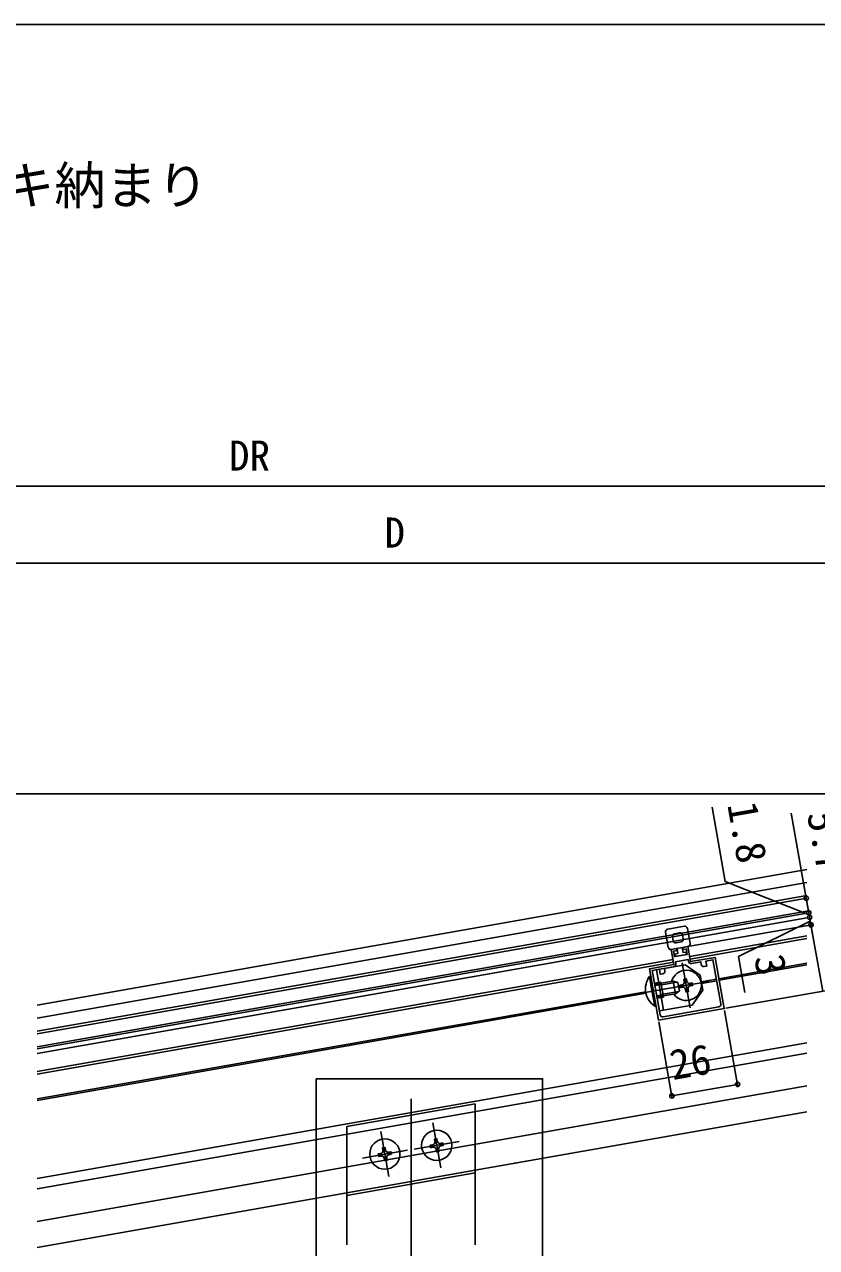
# Model space of a CAD drawing. Units: millimetres, scale not verified. Extents: x -700 to 700, y -1044 to 1037.
# Drawn here: x -147.4 to 161.3, y 519.4 to 996.3 of the extents above; entities that cross this region are included whole.
import ezdxf
from ezdxf.enums import TextEntityAlignment as Align

# ---------------------------------------------------------------- set-up
doc = ezdxf.new("R2010")
doc.units = ezdxf.units.MM
doc.header["$LTSCALE"] = 6
for name, color, linetype in [('0-2_USER1', 3, 'Continuous'), ('0-3_YKK_11', 7, 'Continuous'), ('0-4_YKK_12', 2, 'Continuous'), ('0-5_YKK_13', 4, 'Continuous'), ('0-6_YKK_D', 6, 'Continuous'), ('0-7_YKK_ZWAK', 7, 'Continuous')]:
    doc.layers.add(name, color=color, linetype=linetype)
doc.styles.add('ＭＳ ゴシック', font='')
doc.styles.get('ＭＳ ゴシック').set_extended_font_data('MS Gothic')

msp = doc.modelspace()

# ---------------------------------------------------------------- linework, layer by layer
at = {"layer": '0-3_YKK_11'}
msp.add_line((123.148, 613.185), (101.482, 609.365), dxfattribs=at)
msp.add_lwpolyline([(99.686, 608.033), (125.291, 612.548), (121.766, 632.539), (112.213, 630.855), (111.172, 636.764), (109.153, 636.408), (109.292, 635.62), (110.523, 635.837), (110.905, 633.67), (105.981, 632.802), (105.599, 634.969), (106.83, 635.186), (106.691, 635.974), (104.672, 635.618), (105.714, 629.709), (96.161, 628.024)], close=True, dxfattribs=at)
for points in [[(106.449, 630.143), (106.328, 630.833), (111.252, 631.701), (111.373, 631.011)], [(112.648, 630.119), (116.193, 630.744), (116.367, 629.759)], [(117.525, 628.948), (118.51, 629.122), (118.163, 631.092), (120.92, 631.578), (123.959, 614.344)], [(100.324, 610.176), (97.285, 627.41), (100.042, 627.896), (100.39, 625.927), (101.374, 626.1)], [(102.186, 627.259), (102.012, 628.244), (105.557, 628.869)]]:
    msp.add_lwpolyline(points, dxfattribs=at)
for centre, radius, start, end in [((105.366, 629.952), 1.1, 280.00001, 9.99999), ((112.457, 631.202), 1.1, 190.00001, 279.99999), ((117.352, 629.933), 1, 190.00001, 279.99999), ((101.201, 627.085), 1, 280.00001, 9.99999), ((122.974, 614.17), 1, 280.00001, 9.99999), ((101.308, 610.35), 1, 190.00001, 279.99999)]:
    msp.add_arc(centre, radius, start, end, dxfattribs=at)
at = {"layer": '0-4_YKK_12'}
for p, q in [((-142.53, 613.866), (157.47, 666.765)), ((-142.53, 608.801), (157.47, 661.699)), ((-142.53, 603.814), (157.47, 656.712)), ((157.47, 655.589), (-142.53, 602.691)), ((157.47, 650.512), (-142.53, 597.614)), ((112.04, 631.84), (157.47, 639.85)), ((-142.53, 586.952), (105.54, 630.694)), ((108.946, 630.38), (112.037, 612.851)), ((157.47, 630.204), (123.242, 624.168)), ((157.47, 629.595), (123.346, 623.578)), ((109.999, 621.529), (92.29, 618.406)), ((119.256, 623.161), (101.727, 620.07)), ((122.257, 623.995), (116.348, 622.953)), ((122.361, 623.404), (116.453, 622.362)), ((94.688, 619.134), (-142.53, 577.306)), ((94.792, 618.543), (-142.53, 576.696)), ((157.47, 599.233), (-142.53, 546.335)), ((157.47, 599.233), (-142.53, 546.335)), ((-142.53, 546.335), (157.47, 599.233)), ((-142.53, 542.273), (157.47, 595.172)), ((3.25, 461.225), (3.25, 577.354)), ((28.25, 575.448), (-21.75, 566.632)), ((28.25, 520.391), (28.25, 575.448)), ((11.705, 568.002), (14.795, 550.473)), ((-21.75, 520.391), (-21.75, 566.632)), ((-8.509, 564.585), (-5.418, 547.055)), ((22.015, 560.783), (4.485, 557.692)), ((1.801, 557.366), (-15.728, 554.275)), ((-21.75, 539.723), (28.25, 548.539)), ((28.25, 548.539), (28.25, 520.391)), ((-21.75, 539.723), (-21.75, 520.391))]:
    msp.add_line(p, q, dxfattribs=at)
msp.add_lwpolyline([(-33.737, 585.21), (54.507, 585.21), (54.507, 432.367), (-33.737, 432.367)], close=True, dxfattribs=at)
msp.add_lwpolyline([(157.47, 572.324), (28.25, 549.539), (-21.75, 540.723), (-142.53, 519.426)], dxfattribs=at)
for centre in [(133.146, 46.614), (137.366, 47.358)]:
    msp.add_arc(centre, 513.5, 100, 100.04163, dxfattribs=at)
at = {"layer": '0-5_YKK_13'}
for p, q in [((157.47, 649.801), (-142.53, 596.903)), ((157.47, 647.974), (-142.53, 595.076)), ((103.283, 643.496), (109.782, 644.642)), ((103.513, 636.429), (102.471, 642.338)), ((105.119, 640.571), (105.396, 638.995)), ((107.899, 642.076), (105.93, 641.729)), ((109.336, 639.689), (109.058, 641.265)), ((110.941, 643.831), (111.983, 637.922)), ((111.866, 632.825), (157.47, 640.866)), ((111.172, 636.764), (104.672, 635.618)), ((106.555, 638.184), (108.524, 638.531)), ((-142.53, 587.968), (105.366, 631.678)), ((110.087, 629.668), (97.285, 627.41)), ((115.88, 625.612), (110.087, 629.668)), ((96.665, 625.169), (96.163, 625.08)), ((96.163, 625.08), (97.622, 616.808)), ((96.665, 625.169), (98.123, 616.896)), ((97.285, 627.41), (100.063, 611.653)), ((98.86, 627.688), (101.639, 611.931)), ((115.88, 625.612), (116.921, 619.703)), ((98.213, 613.459), (96.754, 621.732)), ((98.714, 613.548), (97.255, 621.82)), ((99.729, 622.764), (98.153, 622.486)), ((98.24, 621.994), (100.702, 622.428)), ((98.327, 621.501), (100.789, 621.936)), ((99.729, 622.764), (100.615, 622.92)), ((101.657, 617.011), (100.615, 622.92)), ((105.429, 623.261), (100.702, 622.428)), ((106.912, 622.859), (100.815, 621.784)), ((105.429, 623.261), (106.297, 618.337)), ((105.429, 623.261), (107.242, 622.769)), ((107.832, 619.42), (107.242, 622.769)), ((109.101, 620.863), (108.116, 620.689)), ((99.021, 617.562), (101.483, 617.996)), ((99.108, 617.07), (101.57, 617.504)), ((100.771, 616.855), (99.195, 616.577)), ((100.771, 616.855), (101.657, 617.011)), ((107.553, 619.223), (101.456, 618.148)), ((101.57, 617.504), (106.297, 618.337)), ((106.297, 618.337), (107.832, 619.42)), ((112.866, 613.911), (116.921, 619.703)), ((98.714, 613.548), (98.213, 613.459)), ((112.866, 613.911), (100.063, 611.653)), ((157.47, 582.479), (-142.53, 529.581)), ((11.686, 559.469), (10.701, 559.296)), ((14.814, 559.006), (15.799, 559.179)), ((-8.528, 556.052), (-9.513, 555.878)), ((-5.4, 555.588), (-4.415, 555.762))]:
    msp.add_line(p, q, dxfattribs=at)
for points in [[(108.906, 636.364), (109.254, 634.395), (110.436, 634.603), (110.609, 633.618), (106.276, 632.854), (106.102, 633.839), (107.284, 634.047), (106.937, 636.017)], [(108.116, 620.689), (107.943, 621.674), (108.928, 621.847)], [(109.739, 623.006), (109.565, 623.991), (110.55, 624.164), (110.724, 623.18)], [(111.245, 620.225), (111.418, 619.24), (110.433, 619.067), (110.26, 620.052)], [(111.882, 622.368), (112.867, 622.542), (113.04, 621.557), (112.056, 621.384)], [(-6.732, 557.384), (-6.905, 558.369), (-7.89, 558.195), (-7.717, 557.21)], [(10.701, 559.296), (10.875, 558.311), (11.86, 558.485)], [(13.482, 560.801), (13.308, 561.786), (12.323, 561.613), (12.497, 560.628)], [(15.799, 559.179), (15.625, 560.164), (14.64, 559.99)], [(-9.513, 555.878), (-9.339, 554.894), (-8.354, 555.067)], [(-7.196, 554.256), (-7.022, 553.271), (-6.037, 553.445), (-6.211, 554.43)], [(-4.415, 555.762), (-4.588, 556.747), (-5.573, 556.573)], [(13.018, 557.673), (13.192, 556.689), (14.177, 556.862), (14.003, 557.847)]]:
    msp.add_lwpolyline(points, dxfattribs=at)
for centre in [(13.25, 559.237), (-6.964, 555.82)]:
    msp.add_circle(centre, 5.9, dxfattribs=at)
for centre, radius, start, end in [((109.956, 643.657), 1, 9.99998, 99.99998), ((103.456, 642.511), 1, 99.99998, 190.00002), ((106.103, 640.744), 1, 99.99998, 190.00002), ((108.073, 641.091), 1, 10, 99.99998), ((108.351, 639.516), 1, 280, 10), ((104.498, 636.602), 1, 190.00002, 280), ((106.381, 639.168), 1, 190.00002, 280), ((110.998, 637.749), 1, 280, 10), ((102.842, 620.267), 8.232, 144.2189, 235.7811), ((110.492, 621.616), 5.9, 215.07023, 164.92977), ((108.754, 622.832), 1, 280, 10), ((109.275, 619.878), 1, 10, 100), ((111.708, 623.353), 1, 190, 280), ((112.229, 620.399), 1, 100, 190), ((11.512, 560.454), 1, 280, 10), ((12.033, 557.5), 1, 10, 100), ((14.467, 560.975), 1, 190, 280), ((14.988, 558.021), 1, 100, 190), ((-8.701, 557.037), 1, 280, 10), ((-8.18, 554.082), 1, 10, 100), ((-5.747, 557.558), 1, 190, 280), ((-5.226, 554.603), 1, 100, 190)]:
    msp.add_arc(centre, radius, start, end, dxfattribs=at)
at = {"layer": '0-6_YKK_D'}
for p, q in [((325.5, 816.3), (-430, 816.3)), ((311.5, 786.3), (-310.5, 786.3)), ((324.01, 696.3), (-581, 696.3)), ((158.274, 649.943), (157.684, 653.292)), ((158.587, 648.171), (157.996, 651.519)), ((158.587, 648.171), (158.274, 649.943)), ((111.861, 636.885), (160.092, 645.39)), ((159.108, 645.216), (158.587, 648.171)), ((163.675, 619.316), (159.108, 645.216)), ((159.108, 645.216), (159.698, 641.868)), ((125.98, 612.669), (164.659, 619.489)), ((125.98, 612.669), (164.659, 619.489)), ((125.413, 611.858), (130.674, 582.019)), ((99.808, 607.343), (105.069, 577.504)), ((104.896, 578.489), (130.501, 583.003))]:
    msp.add_line(p, q, dxfattribs=at)
for points in [[(158.43, 649.057), (125.669, 662.091), (120.555, 691.098)], [(158.587, 648.171), (158.274, 649.943), (157.284, 655.557), (151.421, 688.807)], [(158.847, 646.693), (130.83, 632.825), (133.308, 618.769)], [(159.108, 645.216), (158.587, 648.171), (159.177, 644.822)]]:
    msp.add_lwpolyline(points, dxfattribs=at)
for centre in [(157.284, 655.557), (158.274, 649.943), (158.274, 649.943), (158.587, 648.171), (158.587, 648.171), (159.108, 645.216), (159.108, 645.216), (130.501, 583.003), (104.896, 578.489)]:
    msp.add_circle(centre, 0.85, dxfattribs=at)
at = {"layer": '0-7_YKK_ZWAK'}
msp.add_line((-700, 996.3), (700, 996.3), dxfattribs=at)

# ---------------------------------------------------------------- texts
at = {"layer": '0-2_USER1', "style": 'ＭＳ ゴシック'}
msp.add_text('ソラリア テラス囲い 木調ガーデンルームタイプ デッキ納まり', height=14.66, dxfattribs=at).set_placement((-645.591, 921.8), align=Align.BOTTOM_LEFT)
at = {"layer": '0-6_YKK_D', "style": 'ＭＳ ゴシック'}
for s, p in [('DR', (-67.705, 818.8)), ('D', (-7.091, 788.8))]:
    msp.add_text(s, height=11.73, dxfattribs=at).set_placement(p, align=Align.BOTTOM_LEFT)
for s, rotation, p in [('1.8', 280, (123.024, 691.488)), ('5.7', 280, (154.112, 687.943)), ('3', 280, (133.521, 631.961)), ('26', 10, (105.849, 581.195))]:
    msp.add_text(s, height=11.73, rotation=rotation, dxfattribs=at).set_placement(p, align=Align.BOTTOM_LEFT)

doc.saveas('drawing.dxf')
